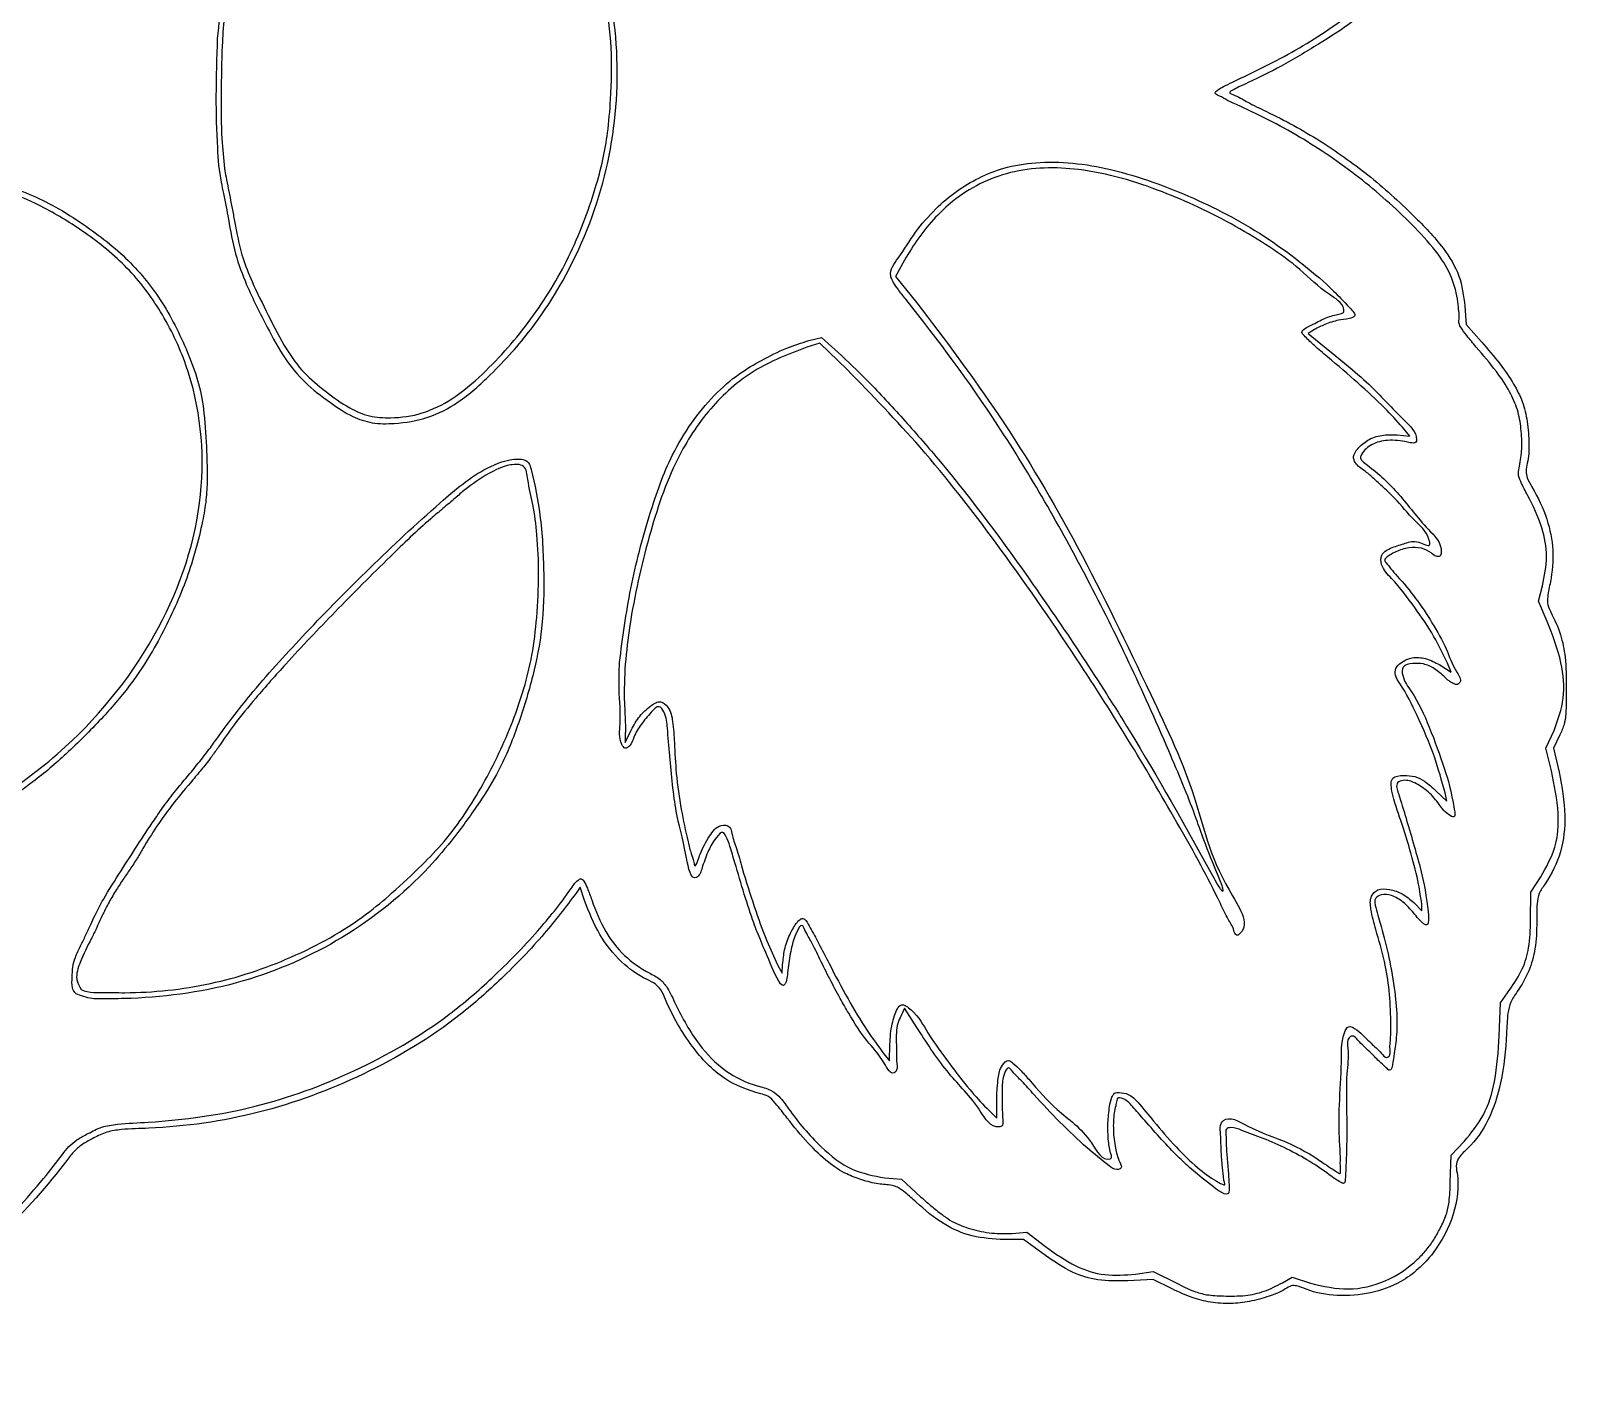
# Model space of a CAD drawing. Extents: x -215 to 205, y 28 to 519.
# Drawn here: x -173.9 to -159.83, y 239.33 to 251.74 of the extents above; entities that cross this region are included whole.
import ezdxf

# ---------------------------------------------------------------- set-up
doc = ezdxf.new("R2010")
doc.units = 0
doc.layers.add('Layer_1', color=7, linetype='CONTINUOUS')

msp = doc.modelspace()

# ---------------------------------------------------------------- linework, layer by layer
at = {"layer": 'Layer_1', "color": 7}
for points in [[(-172.186586, 251.673234), (-172.186586, 251.673234)], [(-172.120907, 250.480139), (-172.121012, 250.480139)], [(-165.891142, 249.642882), (-165.973692, 249.492201), (-165.77873, 249.251606)], [(-160.75796, 249.220686), (-160.745289, 249.051838), (-160.605196, 248.894259)], [(-162.136585, 249.006719), (-162.192231, 248.970265), (-161.994788, 248.809358)], [(-166.416843, 248.639037), (-166.667005, 248.880095), (-166.786083, 248.844825)], [(-166.768822, 248.905444), (-166.652713, 248.934264), (-166.46735, 248.76735)], [(-161.377345, 248.041813), (-161.263779, 248.028322), (-161.330095, 248.11208)], [(-160.003261, 246.331473), (-160.082334, 246.516046), (-160.046399, 246.659333)], [(-168.50211, 245.955716), (-168.503067, 245.955352)], [(-160.98875, 245.933424), (-160.882903, 245.866294), (-160.917952, 245.950244)], [(-168.449348, 245.313774), (-168.449348, 245.223725), (-168.396889, 245.33647)], [(-159.965672, 244.961535), (-160.015168, 245.171878), (-159.940947, 245.332931)], [(-168.447243, 245.313929), (-168.449348, 245.313774)], [(-159.887322, 245.291676), (-159.944968, 245.169832), (-159.895176, 244.949755)], [(-161.021474, 244.776592), (-160.923489, 244.683535), (-160.939209, 244.762334)], [(-160.156231, 243.591891), (-160.153268, 243.850765), (-160.062003, 243.990806)], [(-168.823569, 243.773585), (-168.863507, 243.896615), (-168.899515, 243.841931)], [(-161.227158, 243.75648), (-161.153726, 243.678589), (-161.153726, 243.742089)], [(-173.43943, 243.35851), (-173.43943, 243.35862)], [(-167.054299, 243.186459), (-167.010952, 243.107657), (-167.007989, 243.188028)], [(-173.434237, 242.95848), (-173.434237, 242.958497)], [(-160.443791, 242.533848), (-160.431429, 242.837745), (-160.345072, 242.9589)], [(-165.772143, 242.601525), (-165.891481, 242.789482), (-165.932677, 242.701138)], [(-166.079749, 242.369242), (-166.027806, 242.306112), (-166.024842, 242.459277)], [(-165.138458, 241.870646), (-165.046973, 241.781672), (-165.046973, 241.968549)], [(-160.892259, 241.189962), (-160.882324, 241.442049), (-160.764037, 241.566893)], [(-166.072961, 241.23334), (-165.918998, 241.221204), (-165.740907, 241.057453)], [(-164.905975, 240.723858), (-164.770901, 240.73653), (-164.598463, 240.603245)], [(-164.598604, 240.521719), (-164.802473, 240.668094), (-164.978018, 240.668094)], [(-163.440468, 240.216688), (-163.612243, 240.302986), (-163.845333, 240.291133)], [(-163.775661, 240.351319), (-163.613318, 240.375562), (-163.39704, 240.268196)], [(-162.429729, 240.272859), (-162.33968, 240.324429), (-162.170861, 240.267375)]]:
    msp.add_lwpolyline(points, dxfattribs=at)
for points, knots in [([(-160.046399, 246.659333), (-160.028672, 246.748742), (-159.993724, 246.925007), (-160.047296, 247.211486), (-160.153178, 247.433162), (-160.238821, 247.59117), (-160.27518, 247.684536), (-160.249848, 247.784984), (-160.231818, 247.920447), (-160.239993, 248.094607), (-160.270821, 248.273483), (-160.349836, 248.450131), (-160.479737, 248.642445), (-160.621031, 248.805992), (-160.734411, 248.940472), (-160.789408, 249.013402), (-160.817856, 249.069144), (-160.805887, 249.118909), (-160.814354, 249.18068), (-160.826243, 249.307013), (-160.871261, 249.491292), (-161.010981, 249.721345), (-161.285923, 250.020837), (-161.689177, 250.385365), (-162.234169, 250.76247), (-162.650492, 250.979992), (-162.927936, 251.100753), (-162.987612, 251.139286), (-163.057652, 251.169478), (-163.013733, 251.208851), (-162.964599, 251.235483), (-162.71496, 251.354908), (-162.307206, 251.550853), (-161.775104, 251.906971), (-161.35034, 252.274675), (-161.033717, 252.599227), (-160.84992, 252.896223), (-160.81407, 253.12968), (-160.814991, 253.295045), (-160.748421, 253.405702), (-160.621751, 253.542), (-160.476823, 253.71885), (-160.348912, 253.908292), (-160.270814, 254.083662), (-160.240042, 254.261765), (-160.23187, 254.435938), (-160.249936, 254.571402), (-160.275341, 254.671832), (-160.239029, 254.765234), (-160.153198, 254.923053), (-160.047639, 255.14469), (-159.993807, 255.430587), (-160.028535, 255.606488), (-160.046125, 255.695586)], [0, 0, 0, 0, 0.271223, 0.534704, 0.856714, 1.002097, 1.080385, 1.145856, 1.305195, 1.492305, 1.665651, 1.846792, 2.067737, 2.359624, 2.495837, 2.593099, 2.637578, 2.674533, 2.741145, 2.823486, 3.056012, 3.301878, 3.62195, 4.272907, 4.931687, 5.592341, 5.712084, 5.802404, 5.844465, 5.87363, 5.939916, 6.031054, 6.682365, 7.316567, 7.9373, 8.366408, 8.675598, 8.963929, 9.066018, 9.161873, 9.339905, 9.627169, 9.845602, 10.02451, 10.197867, 10.384974, 10.544313, 10.609796, 10.688071, 10.833483, 11.155218, 11.418484, 11.688715, 11.688715, 11.688715, 11.688715]), ([(-172.186586, 251.673234), (-172.159767, 251.931426), (-172.10625, 252.446642), (-171.859367, 253.175578), (-171.586095, 253.699104), (-171.337103, 254.023648), (-171.151615, 254.188506), (-170.963504, 254.301466), (-170.808725, 254.388865), (-170.679087, 254.431895), (-170.473613, 254.442966), (-170.177481, 254.434217), (-169.810949, 254.232615), (-169.461373, 253.875678), (-169.100447, 253.399421), (-168.80095, 252.818993), (-168.558414, 252.077247), (-168.481715, 251.170139), (-168.668139, 250.147587), (-169.008239, 249.437251), (-169.311466, 249.005536), (-169.488456, 248.792038), (-169.707509, 248.565879), (-169.951201, 248.345342), (-170.253434, 248.185083), (-170.52794, 248.143062), (-170.764264, 248.140652), (-170.966421, 248.209879), (-171.168899, 248.346524), (-171.38659, 248.512619), (-171.582403, 248.749095), (-171.745298, 249.057069), (-171.906198, 249.373334), (-172.031392, 249.704869), (-172.072664, 249.948892), (-172.106099, 250.13411), (-172.127729, 250.246794), (-172.169163, 250.423738), (-172.192839, 250.723065), (-172.203566, 251.162431), (-172.192439, 251.497165), (-172.186586, 251.673234)], [0, 0, 0, 0, 0.776585, 1.549651, 2.292939, 2.537375, 2.772835, 3.032146, 3.19436, 3.305352, 3.437846, 3.80978, 4.175499, 4.657554, 5.302524, 5.961653, 6.60718, 7.633807, 8.655441, 9.691949, 9.965044, 10.237461, 10.52274, 10.909611, 11.219464, 11.532259, 11.734064, 11.922289, 12.162053, 12.464541, 12.740896, 13.074731, 13.507175, 13.805982, 14.133058, 14.247186, 14.370835, 14.477239, 14.791981, 15.268055, 15.796345, 15.796345, 15.796345, 15.796345]), ([(-172.121012, 250.480139), (-172.116206, 250.454385), (-172.104856, 250.393556), (-172.086158, 250.29601), (-172.064688, 250.185941), (-172.04245, 250.071821), (-172.02128, 249.963044), (-171.996464, 249.826886), (-171.955825, 249.653741), (-171.856437, 249.412894), (-171.718723, 249.132319), (-171.573844, 248.845712), (-171.400552, 248.605173), (-171.195198, 248.437338), (-171.000022, 248.294288), (-170.795897, 248.204252), (-170.566296, 248.190954), (-170.303099, 248.226911), (-170.013882, 248.371024), (-169.675215, 248.662501), (-169.300277, 249.08959), (-168.948629, 249.665183), (-168.757804, 250.170298), (-168.651867, 250.554486), (-168.605941, 250.827128), (-168.577078, 251.169029), (-168.566153, 251.584746), (-168.631887, 252.060832), (-168.783807, 252.61519), (-169.058004, 253.229221), (-169.464891, 253.808071), (-169.853992, 254.219226), (-170.232342, 254.370553), (-170.506524, 254.409326), (-170.808909, 254.34927), (-171.060981, 254.182), (-171.313012, 253.979881), (-171.519126, 253.681976), (-171.732244, 253.295553), (-171.923358, 252.804539), (-172.0402, 252.38899), (-172.103471, 252.070094), (-172.128462, 251.848066), (-172.14658, 251.544684), (-172.153048, 251.174172), (-172.152233, 250.798156), (-172.129842, 250.570848), (-172.120907, 250.480139)], [0, 0, 0, 0, 0.078595, 0.185637, 0.297965, 0.415023, 0.534447, 0.630384, 0.830342, 1.066458, 1.409797, 1.768412, 2.029354, 2.29139, 2.559507, 2.755213, 2.949673, 3.241374, 3.542906, 3.903669, 4.576289, 5.240286, 5.91564, 6.188641, 6.43498, 6.743691, 7.217763, 7.679155, 8.179493, 8.939347, 9.678988, 10.307344, 10.590268, 10.886389, 11.126013, 11.497263, 11.779878, 12.091104, 12.573902, 13.103638, 13.667011, 13.866971, 14.078278, 14.336688, 14.778481, 15.190087, 15.463411, 15.463411, 15.463411, 15.463411]), ([(-160.75848, 253.130121), (-160.762183, 253.089268), (-160.769232, 253.011515), (-160.801992, 252.893956), (-160.854882, 252.774501), (-160.926135, 252.638537), (-161.063018, 252.482065), (-161.234168, 252.310667), (-161.430204, 252.124781), (-161.61158, 251.96578), (-161.82981, 251.790479), (-162.104407, 251.614934), (-162.423496, 251.425709), (-162.665862, 251.302126), (-162.823315, 251.232467), (-162.872955, 251.206449), (-162.9309, 251.175078), (-162.821494, 251.137569), (-162.743085, 251.081222), (-162.456029, 250.950466), (-162.091288, 250.748399), (-161.632417, 250.426105), (-161.262702, 250.088976), (-160.971237, 249.788544), (-160.795158, 249.506493), (-160.770189, 249.314642), (-160.75796, 249.220686)], [0, 0, 0, 0, 0.122852, 0.233817, 0.364082, 0.514586, 0.691995, 0.984223, 1.242194, 1.502, 1.707818, 2.081071, 2.479478, 2.815312, 2.909977, 2.978743, 3.007159, 3.061134, 3.196036, 3.382678, 3.947269, 4.484753, 5.047762, 5.448168, 5.741216, 6.022476, 6.022476, 6.022476, 6.022476]), ([(-168.899515, 243.841931), (-168.994674, 243.716723), (-169.204642, 243.440447), (-169.564302, 243.071599), (-170.089449, 242.600818), (-170.831273, 242.158888), (-171.798236, 241.799696), (-172.560596, 241.691087), (-173.026661, 241.682495), (-173.199558, 241.659308), (-173.314395, 241.601575), (-173.41607, 241.548486), (-173.500192, 241.479003), (-173.896954, 240.952703), (-174.75955, 240.089431), (-176.396655, 239.383639), (-177.749259, 239.325521), (-178.654481, 239.485357), (-179.148458, 239.632125), (-179.572136, 239.805435), (-179.93842, 239.996303), (-180.233041, 240.177266), (-180.451174, 240.331707), (-180.585918, 240.440245), (-180.647425, 240.48536), (-180.699608, 240.527982), (-180.791945, 240.546896), (-180.932137, 240.58924), (-181.135173, 240.637273), (-181.372609, 240.698753), (-181.615564, 240.765497), (-181.853716, 240.835215), (-182.054102, 240.900388), (-182.24309, 240.938542), (-182.706106, 240.934628), (-183.489988, 241.04702), (-184.528026, 241.424389), (-185.476542, 241.988581), (-186.247296, 242.737657), (-186.86221, 243.577879), (-187.145074, 244.253092), (-187.297633, 244.655515), (-187.380037, 244.793677), (-187.611511, 245.123192), (-187.965642, 245.658657), (-188.379541, 246.397456), (-188.615537, 246.942093), (-188.754341, 247.256694), (-188.835804, 247.353904), (-189.163133, 247.649015), (-189.67302, 248.230476), (-190.200766, 249.172261), (-190.448314, 249.938366), (-190.548082, 250.460877), (-190.55798, 250.815609), (-190.55685, 251.091551), (-190.556106, 251.273252)], [0, 0, 0, 0, 0.471432, 1.040224, 1.542288, 2.584432, 3.606311, 4.621386, 4.8719, 5.008047, 5.1389, 5.254075, 5.352114, 5.462821, 7.226833, 8.941346, 10.687301, 11.197821, 11.69591, 12.230136, 12.568424, 12.934037, 13.266501, 13.369808, 13.452372, 13.496363, 13.569276, 13.728371, 13.939405, 14.193313, 14.464768, 14.695082, 14.937679, 15.096991, 15.270434, 16.323198, 17.45136, 18.56568, 19.605931, 20.656345, 21.665111, 21.79157, 21.945632, 22.145711, 23.000281, 23.870591, 24.680038, 24.784701, 24.897263, 25.056665, 26.108069, 27.197388, 28.273828, 28.507357, 28.790255, 29.335697, 29.335697, 29.335697, 29.335697]), ([(-190.502467, 250.614325), (-190.428214, 250.230293), (-190.279479, 249.461045), (-189.712195, 248.398617), (-189.152707, 247.727176), (-188.765695, 247.368627), (-188.660813, 247.220033), (-188.527135, 246.869284), (-188.258221, 246.318758), (-187.858436, 245.602489), (-187.516152, 245.101311), (-187.300888, 244.798556), (-187.226917, 244.649797), (-187.116775, 244.344922), (-186.921827, 243.892321), (-186.603761, 243.342798), (-186.204495, 242.799106), (-185.707101, 242.302309), (-185.127558, 241.850668), (-184.491877, 241.491794), (-183.824129, 241.227525), (-183.121098, 241.051582), (-182.57409, 240.998736), (-182.202127, 240.984041), (-181.997295, 240.944861), (-181.752391, 240.866706), (-181.446796, 240.77821), (-181.119101, 240.689181), (-180.871554, 240.63763), (-180.703739, 240.59548), (-180.591407, 240.526454), (-180.305938, 240.301748), (-179.806589, 239.973449), (-179.071387, 239.653139), (-178.237199, 239.444974), (-177.326835, 239.39519), (-176.368573, 239.529519), (-175.602023, 239.801845), (-175.020138, 240.119878), (-174.603109, 240.404022), (-174.265138, 240.681748), (-174.003692, 240.965679), (-173.794292, 241.204211), (-173.642121, 241.398252), (-173.549228, 241.523957), (-173.468133, 241.587681), (-173.365246, 241.642841), (-173.244711, 241.705912), (-173.054972, 241.732881), (-172.583918, 241.751583), (-171.840476, 241.852943), (-170.907624, 242.195463), (-170.182212, 242.614225), (-169.644421, 243.07892), (-169.272602, 243.460907), (-169.034226, 243.754306), (-168.921273, 243.921695), (-168.890319, 243.954632), (-168.854347, 243.983219), (-168.818346, 243.939979), (-168.791404, 243.876606), (-168.733177, 243.714349), (-168.646289, 243.495351), (-168.465183, 243.261601), (-168.280454, 243.133196), (-168.129559, 243.061662), (-168.048414, 242.957793), (-167.954809, 242.745491), (-167.800828, 242.471126), (-167.546901, 242.202419), (-167.30389, 242.088701), (-167.125702, 242.048349), (-167.025904, 241.972935), (-166.895552, 241.778509), (-166.691211, 241.536456), (-166.393437, 241.294318), (-166.175076, 241.25277), (-166.072961, 241.23334)], [0, 0, 0, 0, 1.167785, 2.339178, 3.565271, 3.774976, 3.918712, 4.105964, 4.896425, 5.757209, 6.563211, 6.716955, 6.870202, 7.05963, 7.68927, 8.345558, 8.960375, 9.707667, 10.446723, 11.158399, 11.889781, 12.595126, 13.324841, 13.534576, 13.710597, 13.948334, 14.305255, 14.665443, 14.965744, 15.065723, 15.181243, 15.357, 16.157633, 16.964069, 17.751768, 18.725133, 19.67982, 20.637168, 21.14677, 21.665881, 22.149616, 22.454599, 22.822758, 23.101183, 23.19541, 23.289661, 23.407195, 23.546273, 23.693775, 23.975667, 24.964741, 25.925232, 26.941946, 27.456021, 28.05465, 28.534787, 28.598605, 28.649855, 28.679487, 28.713513, 28.786597, 28.902242, 29.2196, 29.49642, 29.772272, 29.889956, 29.989831, 30.158485, 30.586471, 30.928268, 31.248005, 31.376484, 31.470165, 31.614549, 32.074381, 32.424553, 32.732155, 32.732155, 32.732155, 32.732155]), ([(-166.46735, 248.76735), (-166.379107, 248.68262), (-166.178693, 248.490185), (-165.880171, 248.163547), (-165.360424, 247.566723), (-164.666416, 246.62349), (-163.830054, 245.365372), (-163.310699, 244.440717), (-163.040305, 243.950581), (-163.013744, 243.898654), (-162.936566, 243.811801), (-163.14668, 244.303044), (-163.218647, 244.546888), (-163.631486, 245.538148), (-164.170966, 246.67866), (-164.976167, 248.091983), (-165.604039, 248.941116), (-165.947177, 249.36781), (-165.99528, 249.438252), (-166.040052, 249.538675), (-165.917844, 249.696976), (-165.799224, 249.897732), (-165.617129, 250.108922), (-165.421532, 250.275244), (-165.211015, 250.400989), (-164.96853, 250.497947), (-164.676173, 250.545195), (-164.34506, 250.539224), (-163.853896, 250.450767), (-163.239351, 250.225942), (-162.560491, 249.865749), (-162.061581, 249.467536), (-161.857849, 249.253211), (-161.738646, 249.128169), (-161.838373, 249.099372), (-161.923839, 249.094436), (-162.03503, 249.057319), (-162.104938, 249.022487), (-162.136585, 249.006719)], [0, 0, 0, 0, 0.366923, 0.833341, 1.326836, 2.740599, 4.343513, 5.848416, 5.941041, 6.006273, 6.030497, 6.252554, 6.770556, 7.397713, 9.133784, 10.767538, 12.198118, 12.314656, 12.405303, 12.45647, 12.630737, 12.916938, 13.199602, 13.449514, 13.687185, 13.931549, 14.228674, 14.568879, 14.920223, 15.722666, 16.507806, 17.269417, 17.48173, 17.570828, 17.623543, 17.725528, 17.854526, 17.96122, 17.96122, 17.96122, 17.96122]), ([(-179.290593, 246.957125), (-179.285151, 246.987147), (-179.274612, 247.045275), (-179.262878, 247.124074), (-179.258468, 247.198244), (-179.248969, 247.28456), (-179.227161, 247.396944), (-179.195755, 247.54748), (-179.152934, 247.718964), (-179.074468, 247.918111), (-178.938497, 248.190772), (-178.772585, 248.514413), (-178.539633, 248.856195), (-178.231984, 249.177858), (-177.904723, 249.510937), (-177.493866, 249.817172), (-177.084238, 250.019829), (-176.733642, 250.198994), (-176.452316, 250.315916), (-176.208775, 250.374079), (-175.973129, 250.427726), (-175.732207, 250.461741), (-175.409995, 250.486349), (-175.020353, 250.498957), (-174.580095, 250.455646), (-174.21552, 250.359369), (-173.911178, 250.253833), (-173.655251, 250.127325), (-173.34879, 249.931195), (-172.995169, 249.660144), (-172.667151, 249.247305), (-172.475108, 248.851468), (-172.350025, 248.509816), (-172.299055, 248.213923), (-172.286292, 247.919496), (-172.276554, 247.654521), (-172.287063, 247.440369), (-172.340239, 247.137261), (-172.456491, 246.716701), (-172.684816, 246.210182), (-172.949916, 245.776497), (-173.259106, 245.422633), (-173.554207, 245.128219), (-173.934513, 244.799852), (-174.424182, 244.499418), (-175.030545, 244.237343), (-175.581413, 244.076848), (-176.077936, 244.026154), (-176.480771, 244.018399), (-176.998791, 244.051105), (-177.578682, 244.205439), (-178.196492, 244.519464), (-178.566966, 244.850974), (-178.764653, 245.093575), (-178.843843, 245.198858), (-179.004593, 245.43647), (-179.173983, 245.848498), (-179.322891, 246.409897), (-179.300712, 246.785259), (-179.290557, 246.957142)], [0, 0, 0, 0, 0.091545, 0.177254, 0.238738, 0.314362, 0.437582, 0.581901, 0.775888, 0.966865, 1.222571, 1.689818, 2.057129, 2.458283, 3.022867, 3.456607, 3.987697, 4.390445, 4.638662, 4.898979, 5.14006, 5.363707, 5.628005, 6.109417, 6.531556, 6.949731, 7.237617, 7.496729, 7.80382, 8.328793, 8.825172, 9.369668, 9.642351, 9.913993, 10.266088, 10.525987, 10.709324, 10.90796, 11.447989, 12.013321, 12.570111, 12.96544, 13.41997, 13.820312, 14.470204, 15.133256, 15.799211, 16.1807, 16.627255, 17.007036, 17.734867, 18.409064, 19.069986, 19.20605, 19.347893, 19.465113, 20.065759, 20.673812, 21.187447, 21.187447, 21.187447, 21.187447]), ([(-179.255767, 246.507974), (-179.230758, 246.358708), (-179.180237, 246.05717), (-179.027799, 245.635361), (-178.824843, 245.236144), (-178.525407, 244.890082), (-178.160432, 244.588684), (-177.805716, 244.375877), (-177.477671, 244.250933), (-177.203154, 244.169239), (-176.893135, 244.09177), (-176.522902, 244.074449), (-176.128336, 244.076609), (-175.578345, 244.123758), (-174.937246, 244.322287), (-174.204943, 244.67622), (-173.406471, 245.282059), (-172.674569, 246.205282), (-172.253223, 247.453094), (-172.361679, 248.489906), (-172.685889, 249.166639), (-172.999386, 249.585684), (-173.377859, 249.888004), (-173.746094, 250.116066), (-174.104652, 250.277976), (-174.455413, 250.366413), (-174.797832, 250.430148), (-175.147607, 250.44788), (-175.559952, 250.423202), (-176.019448, 250.380975), (-176.525118, 250.233977), (-176.989209, 250.006679), (-177.436239, 249.786115), (-177.82881, 249.5004), (-178.151443, 249.178875), (-178.464744, 248.863088), (-178.710256, 248.512739), (-178.881755, 248.177448), (-179.025861, 247.897507), (-179.107539, 247.686677), (-179.148179, 247.497267), (-179.185265, 247.308309), (-179.215956, 247.135681), (-179.239503, 246.980793), (-179.257245, 246.858257), (-179.266127, 246.775574), (-179.278345, 246.722486), (-179.271543, 246.672958), (-179.266651, 246.602088), (-179.259795, 246.542258), (-179.255857, 246.50789)], [0, 0, 0, 0, 0.453194, 0.915511, 1.339886, 1.789366, 2.276492, 2.756324, 3.02187, 3.327432, 3.615929, 3.977421, 4.434495, 4.800502, 5.6292, 6.428905, 7.231258, 8.618161, 9.897712, 11.089206, 11.631163, 12.136413, 12.64463, 13.073833, 13.434507, 13.819471, 14.155918, 14.478234, 14.86685, 15.395017, 15.858546, 16.436713, 16.943364, 17.351482, 17.88616, 18.308493, 18.683682, 19.163635, 19.437301, 19.628068, 19.839716, 20.017164, 20.206049, 20.365544, 20.487296, 20.577138, 20.615642, 20.6489, 20.725717, 20.829401, 20.829401, 20.829401, 20.829401]), ([(-161.330095, 248.11208), (-161.383044, 248.170292), (-161.512003, 248.312067), (-161.744489, 248.524517), (-161.960618, 248.710035), (-162.129891, 248.850447), (-162.200526, 248.919632), (-162.274208, 248.992154), (-162.153656, 249.049301), (-162.068762, 249.100688), (-161.961145, 249.138772), (-161.89787, 249.148268), (-161.863429, 249.163943), (-161.873896, 249.253338), (-162.059645, 249.352952), (-162.259002, 249.560125), (-162.549682, 249.768862), (-162.861618, 249.956661), (-163.190114, 250.126521), (-163.661518, 250.32778), (-164.233755, 250.499942), (-164.920144, 250.491885), (-165.362352, 250.27086), (-165.616715, 250.031056), (-165.765084, 249.850602), (-165.849194, 249.712004), (-165.891142, 249.642882)], [0, 0, 0, 0, 0.23609, 0.575, 0.940865, 1.100589, 1.217408, 1.267054, 1.353187, 1.496247, 1.62299, 1.671894, 1.698815, 1.719853, 1.91345, 2.264938, 2.608728, 2.973985, 3.359757, 3.716043, 4.512053, 5.13621, 5.727916, 5.9399, 6.183494, 6.42585, 6.42585, 6.42585, 6.42585]), ([(-165.77873, 249.251606), (-165.520867, 248.911084), (-164.982463, 248.200096), (-164.27102, 246.988381), (-163.711893, 245.826597), (-163.200089, 244.740089), (-163.086506, 244.080377), (-162.713926, 243.55732), (-162.828047, 243.463171), (-162.840078, 243.455505), (-162.864706, 243.461096), (-162.877001, 243.529917), (-162.937114, 243.612874), (-163.085937, 243.941731), (-163.38121, 244.468731), (-163.81861, 245.220212), (-164.374988, 246.092521), (-165.010115, 247.00972), (-165.702676, 247.904171), (-166.189956, 248.405575), (-166.416843, 248.639037)], [0, 0, 0, 0, 1.281547, 2.675789, 4.188952, 5.210815, 6.119406, 6.530364, 6.548614, 6.562286, 6.570522, 6.619583, 6.735909, 6.894319, 7.683705, 8.562542, 9.496635, 10.788532, 11.908662, 12.884656, 12.884656, 12.884656, 12.884656]), ([(-168.503067, 245.955352), (-168.472727, 246.181906), (-168.411164, 246.641613), (-168.243594, 247.277566), (-168.064998, 247.791461), (-167.851544, 248.150056), (-167.644724, 248.401773), (-167.426284, 248.595401), (-167.195766, 248.729814), (-166.985413, 248.834441), (-166.836497, 248.883259), (-166.768822, 248.905444)], [0, 0, 0, 0, 0.685014, 1.389984, 1.970661, 2.309236, 2.636039, 2.945111, 3.178595, 3.434785, 3.648194, 3.648194, 3.648194, 3.648194]), ([(-160.605196, 248.894259), (-160.547457, 248.827112), (-160.441611, 248.704019), (-160.315701, 248.520747), (-160.224141, 248.345748), (-160.182776, 248.15696), (-160.166668, 247.966784), (-160.175098, 247.813572), (-160.203632, 247.711628), (-160.186049, 247.635028), (-160.101752, 247.498355), (-160.00003, 247.2837), (-159.938272, 246.984465), (-159.961218, 246.742816), (-159.999921, 246.580658), (-160.004328, 246.48231), (-159.94605, 246.370453), (-159.87593, 246.217209), (-159.830959, 245.983268), (-159.829675, 245.748247), (-159.828961, 245.544004), (-159.841012, 245.393708), (-159.872626, 245.324054), (-159.887322, 245.291676)], [0, 0, 0, 0, 0.265457, 0.486629, 0.666334, 0.853661, 1.061666, 1.23784, 1.312409, 1.373565, 1.466578, 1.792839, 2.081567, 2.371973, 2.510576, 2.584948, 2.659111, 2.881734, 3.092067, 3.366484, 3.585226, 3.70718, 3.813111, 3.813111, 3.813111, 3.813111]), ([(-166.786083, 248.844825), (-166.952125, 248.780864), (-167.283214, 248.653327), (-167.691314, 248.289179), (-168.024548, 247.770244), (-168.249354, 247.086985), (-168.41737, 246.338189), (-168.468853, 245.786438), (-168.451862, 245.48305), (-168.448681, 245.392991), (-168.447668, 245.337278), (-168.447243, 245.313929)], [0, 0, 0, 0, 0.530202, 1.057221, 1.607069, 2.363878, 3.199431, 3.910598, 4.013764, 4.11087, 4.180929, 4.180929, 4.180929, 4.180929]), ([(-161.994788, 248.809358), (-161.855694, 248.695595), (-161.611267, 248.49568), (-161.365665, 248.216471), (-161.19667, 248.067079), (-161.20134, 247.968582), (-161.243039, 247.963383), (-161.323466, 247.986691), (-161.455375, 247.999768), (-161.609054, 247.964132), (-161.69047, 247.895846), (-161.720577, 247.831279), (-161.692576, 247.793657), (-161.563333, 247.701207), (-161.344879, 247.49451), (-161.149433, 247.218175), (-160.959055, 247.045304), (-160.981643, 246.922946), (-161.032603, 246.926368), (-161.075767, 246.971086), (-161.160139, 247.010894), (-161.27538, 247.010534), (-161.371466, 246.981705), (-161.439491, 246.943756), (-161.472959, 246.921885), (-161.50163, 246.894364), (-161.46652, 246.856595), (-161.434493, 246.808845), (-161.336412, 246.7032), (-161.204747, 246.54483), (-161.057055, 246.321633), (-160.924279, 246.08872), (-160.869617, 245.91702), (-160.778148, 245.787462), (-160.833189, 245.746372), (-160.869902, 245.764195), (-160.905376, 245.785727), (-160.958783, 245.837016), (-161.029212, 245.900087), (-161.134062, 245.947966), (-161.229775, 245.949273), (-161.339182, 245.932201), (-161.328337, 245.797206), (-161.204321, 245.640819), (-161.076191, 245.35709), (-160.939828, 244.973342), (-160.87799, 244.764855), (-160.841269, 244.522967), (-160.947903, 244.580858), (-160.998175, 244.672066), (-161.098979, 244.781228), (-161.208291, 244.852189), (-161.302146, 244.886742), (-161.400035, 244.852376), (-161.348934, 244.698832), (-161.280259, 244.473493), (-161.162976, 244.070856), (-161.112774, 243.853869), (-161.078707, 243.518635), (-161.152849, 243.573831), (-161.186682, 243.609368), (-161.241835, 243.679442), (-161.315238, 243.761264), (-161.419592, 243.822543), (-161.513003, 243.839237), (-161.593206, 243.794797), (-161.567252, 243.671347), (-161.51367, 243.504699), (-161.447485, 243.242704), (-161.4002, 242.954678), (-161.373581, 242.698627), (-161.388161, 242.469375), (-161.409727, 242.353209), (-161.431706, 242.195768), (-161.494881, 242.258229), (-161.550657, 242.30655), (-161.638468, 242.400228), (-161.713952, 242.464932), (-161.78001, 242.545834), (-161.842427, 242.504127), (-161.818249, 242.367277), (-161.849215, 242.149332), (-161.839041, 241.823772), (-161.840058, 241.484055), (-161.84982, 241.31226), (-161.855358, 241.170379), (-161.907541, 241.199694), (-161.94795, 241.223314), (-162.040973, 241.292526), (-162.182565, 241.389977), (-162.386986, 241.50035), (-162.594508, 241.595104), (-162.771516, 241.653273), (-162.877297, 241.702112), (-162.954935, 241.686164), (-162.942501, 241.606896), (-162.946261, 241.515255), (-162.932284, 241.384168), (-162.922123, 241.254862), (-162.918014, 241.165507), (-162.91687, 241.037296), (-163.201848, 241.259949), (-163.38651, 241.415928), (-163.629842, 241.689473), (-163.79256, 241.875541), (-163.858093, 241.950601), (-163.940393, 241.977073), (-163.947703, 241.931089), (-163.958661, 241.889362), (-163.976689, 241.799394), (-163.982188, 241.670998), (-163.963311, 241.512961), (-163.936993, 241.410728), (-163.891295, 241.319967), (-163.964071, 241.300585), (-164.066724, 241.382767), (-164.241244, 241.522381), (-164.470027, 241.745212), (-164.664749, 241.946735), (-164.806972, 242.113849), (-164.881451, 242.179933), (-164.943898, 242.263661), (-164.993039, 242.156506), (-164.998249, 242.05245), (-164.998223, 241.899047), (-164.993798, 241.794515), (-164.985531, 241.710918), (-165.096941, 241.679254), (-165.242077, 241.941725), (-165.502803, 242.184695), (-165.678957, 242.45731), (-165.772143, 242.601525)], [0, 0, 0, 0, 0.534925, 0.940014, 1.141231, 1.167537, 1.192816, 1.248032, 1.429333, 1.577069, 1.709495, 1.739687, 1.773178, 1.835263, 2.228659, 2.64549, 2.889981, 2.925513, 2.958371, 3.014617, 3.112594, 3.227235, 3.352355, 3.411344, 3.456616, 3.479791, 3.512751, 3.580587, 3.669198, 3.93407, 4.203167, 4.476116, 4.710555, 4.807481, 4.844593, 4.875957, 4.920939, 4.971536, 5.09589, 5.206069, 5.30211, 5.397684, 5.471571, 5.644086, 6.005844, 6.405445, 6.793988, 6.862284, 6.915704, 7.05813, 7.213428, 7.341772, 7.45012, 7.506616, 7.604784, 7.831709, 8.310381, 8.695529, 8.844899, 8.877392, 8.932841, 9.000288, 9.141193, 9.261552, 9.357002, 9.4158, 9.500186, 9.681782, 9.974991, 10.294006, 10.557319, 10.759418, 10.938806, 11.020688, 11.059761, 11.149171, 11.269799, 11.422955, 11.488044, 11.518103, 11.61659, 11.849995, 12.2063, 12.596461, 12.797077, 12.856108, 12.88635, 12.941346, 13.009882, 13.226002, 13.462161, 13.703377, 13.911343, 14.016443, 14.058616, 14.108304, 14.215005, 14.356097, 14.495737, 14.598668, 14.643006, 14.825586, 15.221997, 15.668435, 15.839541, 15.950307, 16.001058, 16.022874, 16.072132, 16.138279, 16.293044, 16.461743, 16.595951, 16.65284, 16.692566, 16.771983, 17.032333, 17.375661, 17.719614, 17.887088, 18.009457, 18.060478, 18.12383, 18.255874, 18.426609, 18.551634, 18.60429, 18.633049, 18.857559, 19.305305, 19.8082, 19.8082, 19.8082, 19.8082]), ([(-160.917952, 245.950244), (-160.957282, 246.031793), (-161.042899, 246.209315), (-161.220864, 246.465375), (-161.38074, 246.682844), (-161.526314, 246.821288), (-161.532862, 246.957975), (-161.419805, 247.013965), (-161.303749, 247.047216), (-161.199484, 247.082286), (-161.06671, 246.999599), (-161.102089, 247.156908), (-161.235759, 247.260903), (-161.367928, 247.433215), (-161.501073, 247.557563), (-161.592909, 247.640995), (-161.678185, 247.715807), (-161.757872, 247.762657), (-161.789054, 247.850413), (-161.731712, 247.927548), (-161.64836, 248.000591), (-161.518256, 248.044862), (-161.425108, 248.042846), (-161.377345, 248.041813)], [0, 0, 0, 0, 0.27134, 0.590674, 0.930801, 1.088611, 1.173617, 1.29142, 1.418245, 1.542639, 1.644311, 1.694989, 1.911995, 2.187736, 2.326958, 2.460343, 2.559189, 2.668643, 2.729136, 2.81194, 2.930442, 3.066236, 3.209146, 3.209146, 3.209146, 3.209146]), ([(-173.43943, 243.35862), (-173.423905, 243.390315), (-173.391973, 243.455506), (-173.347269, 243.549224), (-173.297993, 243.662062), (-173.209054, 243.828919), (-173.021876, 244.116829), (-172.841326, 244.404088), (-172.67219, 244.646549), (-172.571889, 244.777906), (-172.464469, 244.907338), (-172.359259, 245.032528), (-172.265166, 245.152309), (-172.10628, 245.377843), (-171.823063, 245.743083), (-171.352853, 246.256222), (-170.783285, 246.835942), (-170.235769, 247.345906), (-169.798726, 247.716505), (-169.512592, 247.824873), (-169.375038, 247.818055), (-169.326842, 247.781545), (-169.279713, 247.605294), (-169.217114, 247.27413), (-169.190559, 246.782776), (-169.19947, 246.287034), (-169.292855, 245.820292), (-169.426086, 245.384478), (-169.583084, 244.993245), (-169.792057, 244.658009), (-170.005311, 244.36278), (-170.386353, 243.908401), (-171.011015, 243.405417), (-171.950667, 242.987902), (-172.711724, 242.8807), (-173.180167, 242.873007), (-173.335565, 242.871632), (-173.425424, 242.898392), (-173.492946, 242.920728), (-173.522488, 242.990042), (-173.514909, 243.070264), (-173.514583, 243.164241), (-173.486423, 243.261878), (-173.456328, 243.323762), (-173.43943, 243.35851)], [0, 0, 0, 0, 0.10588, 0.217776, 0.311471, 0.475183, 0.784209, 1.34123, 1.49294, 1.670913, 1.836851, 1.997498, 2.161518, 2.293575, 2.825074, 3.546526, 4.380386, 5.261481, 5.795252, 6.087972, 6.152957, 6.19542, 6.259136, 6.682492, 7.222269, 7.72491, 8.167349, 8.644083, 9.092163, 9.426443, 9.826244, 10.184319, 11.203655, 12.198419, 13.236207, 13.476078, 13.611519, 13.695012, 13.761484, 13.810735, 13.906149, 14.001276, 14.091779, 14.207668, 14.207668, 14.207668, 14.207668]), ([(-173.434237, 242.958497), (-173.416168, 242.951624), (-173.359007, 242.929882), (-173.222253, 242.932793), (-172.846627, 242.923697), (-172.247799, 242.986303), (-171.496703, 243.235447), (-170.943984, 243.541574), (-170.566624, 243.857656), (-170.329731, 244.079299), (-170.027307, 244.392633), (-169.73984, 244.834788), (-169.468053, 245.408528), (-169.309123, 245.927924), (-169.254387, 246.385), (-169.238895, 246.754545), (-169.251654, 247.098397), (-169.289549, 247.392966), (-169.339771, 247.584723), (-169.358084, 247.776742), (-169.54661, 247.768711), (-169.716105, 247.6818), (-169.884971, 247.56989), (-170.015413, 247.454284), (-170.119609, 247.366459), (-170.323991, 247.195606), (-170.652705, 246.879038), (-171.095396, 246.435481), (-171.507441, 246.003378), (-171.813745, 245.655411), (-172.023393, 245.405164), (-172.149246, 245.220582), (-172.242528, 245.08584), (-172.321533, 244.985216), (-172.440351, 244.845853), (-172.586112, 244.672345), (-172.739613, 244.462537), (-172.845118, 244.290029), (-172.922797, 244.157472), (-172.984367, 244.061757), (-173.05334, 243.962812), (-173.122061, 243.858482), (-173.184885, 243.749438), (-173.23849, 243.643469), (-173.280392, 243.550399), (-173.314151, 243.478786), (-173.370744, 243.367531), (-173.43483, 243.238195), (-173.494071, 243.068028), (-173.451021, 242.98921), (-173.434237, 242.95848)], [0, 0, 0, 0, 0.057667, 0.182435, 0.402872, 1.191504, 1.967417, 2.766211, 3.067312, 3.442403, 3.739455, 4.371614, 5.012022, 5.641951, 5.989213, 6.391142, 6.748524, 7.026978, 7.262083, 7.388456, 7.508329, 7.72688, 7.987671, 8.103881, 8.250671, 8.396254, 8.903045, 9.618433, 10.276809, 10.693494, 11.009384, 11.255093, 11.36327, 11.500985, 11.638622, 11.91271, 12.180661, 12.417531, 12.519007, 12.641586, 12.75881, 12.880847, 13.016253, 13.136088, 13.23698, 13.322362, 13.373767, 13.610522, 13.769487, 13.871071, 13.871071, 13.871071, 13.871071]), ([(-159.940947, 245.332931), (-159.905806, 245.430331), (-159.833654, 245.630314), (-159.867413, 245.982348), (-159.954917, 246.207228), (-160.003261, 246.331473)], [0, 0, 0, 0, 0.30742, 0.631198, 1.030931, 1.030931, 1.030931, 1.030931]), ([(-165.932677, 242.701138), (-165.94209, 242.677684), (-165.962755, 242.626191), (-165.969654, 242.524906), (-165.963131, 242.407189), (-165.965828, 242.301085), (-165.955452, 242.224545), (-166.01207, 242.165771), (-166.111527, 242.358007), (-166.24352, 242.483655), (-166.380511, 242.701455), (-166.48846, 242.889886), (-166.576559, 243.056717), (-166.662319, 243.226487), (-166.736736, 243.385176), (-166.789279, 243.471257), (-166.834603, 243.574988), (-166.899086, 243.44783), (-166.927489, 243.346882), (-166.952799, 243.205856), (-166.963451, 243.100316), (-166.969712, 243.043244), (-167.011727, 242.945522), (-167.174427, 243.326978), (-167.281257, 243.568613), (-167.40657, 243.987419), (-167.485356, 244.256828), (-167.51362, 244.345133), (-167.560075, 244.420365), (-167.638413, 244.326499), (-167.689638, 244.23544), (-167.7312, 244.120239), (-167.755614, 244.040958), (-167.770854, 244.003425), (-167.848465, 243.944785), (-167.913381, 244.32158), (-167.996606, 244.582928), (-168.032564, 245.01834), (-168.062301, 245.322416), (-168.070959, 245.471956), (-168.143863, 245.57711), (-168.231732, 245.476722), (-168.301919, 245.396829), (-168.369532, 245.28487), (-168.392696, 245.203528), (-168.452747, 245.154722), (-168.512881, 245.255696), (-168.483101, 245.431181), (-168.512379, 245.686168), (-168.505213, 245.874266), (-168.50211, 245.955716)], [0, 0, 0, 0, 0.075397, 0.165533, 0.301307, 0.427201, 0.491835, 0.516992, 0.642976, 0.90487, 1.205708, 1.362748, 1.564536, 1.767512, 1.941579, 2.067523, 2.118371, 2.19445, 2.343911, 2.511737, 2.599489, 2.66276, 2.688872, 2.886783, 3.325831, 3.902277, 4.061517, 4.159807, 4.202831, 4.27755, 4.416987, 4.57169, 4.626292, 4.668264, 4.691368, 4.894025, 5.332054, 5.841728, 6.096705, 6.2484, 6.313757, 6.400435, 6.545751, 6.680795, 6.769351, 6.814167, 6.861404, 7.047017, 7.367962, 7.61308, 7.61308, 7.61308, 7.61308]), ([(-160.939209, 244.762334), (-160.96981, 244.872554), (-161.03691, 245.114235), (-161.181737, 245.4487), (-161.303861, 245.695043), (-161.399871, 245.828802), (-161.396614, 245.907937), (-161.332922, 245.965779), (-161.238376, 246.008156), (-161.108364, 245.997562), (-161.030612, 245.95587), (-160.98875, 245.933424)], [0, 0, 0, 0, 0.342976, 0.752054, 1.087995, 1.174331, 1.233404, 1.306217, 1.417332, 1.538822, 1.680519, 1.680519, 1.680519, 1.680519]), ([(-168.396889, 245.33647), (-168.371678, 245.380172), (-168.32302, 245.464518), (-168.232825, 245.548729), (-168.128357, 245.617362), (-168.036526, 245.533255), (-168.009574, 245.39667), (-167.997459, 245.191607), (-167.985477, 244.922321), (-167.941006, 244.616068), (-167.891332, 244.380577), (-167.848687, 244.207154), (-167.824705, 244.155958), (-167.815489, 244.080883), (-167.793506, 244.114161), (-167.782105, 244.147193), (-167.749551, 244.24171), (-167.689203, 244.350868), (-167.605067, 244.473178), (-167.483736, 244.463445), (-167.470445, 244.357466), (-167.42349, 244.240225), (-167.363866, 244.011369), (-167.272756, 243.729687), (-167.169443, 243.432068), (-167.088223, 243.258821), (-167.054299, 243.186459)], [0, 0, 0, 0, 0.148974, 0.287523, 0.386264, 0.467302, 0.606242, 0.800839, 1.083257, 1.416467, 1.718541, 1.830719, 1.913406, 1.948793, 1.963864, 2.00605, 2.066962, 2.253125, 2.395378, 2.475338, 2.538463, 2.68016, 2.869749, 3.238613, 3.572759, 3.812438, 3.812438, 3.812438, 3.812438]), ([(-159.895176, 244.949755), (-159.870193, 244.817948), (-159.824367, 244.57617), (-159.864373, 244.217907), (-159.977332, 243.986958), (-160.082149, 243.844805), (-160.103208, 243.721668), (-160.096927, 243.552758), (-160.106811, 243.343482), (-160.165853, 243.124106), (-160.256321, 242.967431), (-160.343237, 242.849054), (-160.371099, 242.714484), (-160.377218, 242.466608), (-160.412083, 242.132272), (-160.524355, 241.768587), (-160.677708, 241.546131), (-160.804535, 241.439355), (-160.845542, 241.356387), (-160.805517, 241.178607), (-160.847147, 240.886821), (-161.029602, 240.533449), (-161.304581, 240.279981), (-161.622932, 240.167121), (-161.921628, 240.143511), (-162.15317, 240.182748), (-162.28387, 240.244125), (-162.354403, 240.249196), (-162.431362, 240.194595), (-162.557588, 240.143685), (-162.726304, 240.097705), (-162.90756, 240.077199), (-163.08561, 240.089776), (-163.267648, 240.134394), (-163.380443, 240.188105), (-163.440468, 240.216688)], [0, 0, 0, 0, 0.401027, 0.735619, 1.059374, 1.163466, 1.257817, 1.425719, 1.672167, 1.88307, 2.099624, 2.213022, 2.317996, 2.504121, 2.958935, 3.321031, 3.635701, 3.751976, 3.816366, 3.900163, 4.280108, 4.678666, 5.074342, 5.368573, 5.675075, 5.966963, 6.058291, 6.107952, 6.16923, 6.330997, 6.518252, 6.691115, 6.875922, 7.050853, 7.249839, 7.249839, 7.249839, 7.249839]), ([(-161.153726, 243.742089), (-161.161978, 243.802661), (-161.183024, 243.957139), (-161.251973, 244.210094), (-161.338348, 244.502394), (-161.4187, 244.704917), (-161.446694, 244.912443), (-161.313215, 244.922416), (-161.216571, 244.917032), (-161.111811, 244.863426), (-161.054961, 244.808781), (-161.021474, 244.776592)], [0, 0, 0, 0, 0.183045, 0.46683, 0.790697, 1.071836, 1.18917, 1.292517, 1.396158, 1.493424, 1.632841, 1.632841, 1.632841, 1.632841]), ([(-160.062003, 243.990806), (-160.012601, 244.079342), (-159.912501, 244.258734), (-159.890154, 244.602582), (-159.938514, 244.832445), (-159.965672, 244.961535)], [0, 0, 0, 0, 0.300884, 0.609655, 1.00519, 1.00519, 1.00519, 1.00519]), ([(-165.046973, 241.968549), (-165.043689, 242.028827), (-165.038117, 242.131085), (-165.016737, 242.248989), (-164.944535, 242.325083), (-164.884153, 242.27339), (-164.82578, 242.219208), (-164.695391, 242.0706), (-164.485176, 241.826055), (-164.220101, 241.664861), (-164.07943, 241.378681), (-163.994939, 241.412785), (-163.993792, 241.430232), (-164.009707, 241.479844), (-164.027329, 241.584375), (-164.031235, 241.731067), (-164.016993, 241.867538), (-164.000457, 241.95737), (-163.971665, 242.015497), (-163.90904, 242.014665), (-163.828998, 242.004831), (-163.724725, 241.897824), (-163.593881, 241.730455), (-163.413971, 241.523527), (-163.230914, 241.339761), (-163.070913, 241.225321), (-163.000496, 241.181312), (-162.950812, 241.164254), (-162.96744, 241.208532), (-162.971128, 241.260594), (-162.982955, 241.364426), (-162.992915, 241.49833), (-162.992564, 241.621831), (-163.004856, 241.720192), (-162.927317, 241.81224), (-162.678061, 241.657036), (-162.396137, 241.576119), (-162.140102, 241.432816), (-161.991351, 241.325048), (-161.944096, 241.299119), (-161.893559, 241.260168), (-161.901143, 241.346844), (-161.895947, 241.422636), (-161.911797, 241.631194), (-161.911733, 241.914574), (-161.882616, 242.259867), (-161.89531, 242.483737), (-161.829288, 242.642798), (-161.70899, 242.566481), (-161.631077, 242.474509), (-161.541013, 242.399461), (-161.485902, 242.327075), (-161.436534, 242.353987), (-161.449382, 242.430161), (-161.434147, 242.530539), (-161.437175, 242.714463), (-161.445639, 242.946154), (-161.490869, 243.228136), (-161.564839, 243.474415), (-161.618534, 243.667167), (-161.632059, 243.806935), (-161.551529, 243.887694), (-161.44047, 243.879146), (-161.325917, 243.841053), (-161.260496, 243.785029), (-161.227158, 243.75648)], [0, 0, 0, 0, 0.178959, 0.303593, 0.3756, 0.421024, 0.51117, 0.627933, 1.0076, 1.447374, 1.672263, 1.683222, 1.697578, 1.717759, 1.843444, 2.009136, 2.16013, 2.249155, 2.291924, 2.334131, 2.419661, 2.533197, 2.758905, 3.070292, 3.345152, 3.553467, 3.618841, 3.64147, 3.6633, 3.718978, 3.825736, 3.960622, 4.125652, 4.204471, 4.238218, 4.462233, 4.858503, 5.23022, 5.321581, 5.389649, 5.419848, 5.459464, 5.562589, 5.707312, 6.049447, 6.440313, 6.710996, 6.778224, 6.859823, 7.039205, 7.172893, 7.234327, 7.258644, 7.317065, 7.432019, 7.578989, 7.859656, 8.131108, 8.43292, 8.625239, 8.743773, 8.825256, 8.930382, 9.055626, 9.18577, 9.18577, 9.18577, 9.18577]), ([(-164.978018, 240.668094), (-165.07692, 240.673626), (-165.269291, 240.684387), (-165.550161, 240.806864), (-165.737665, 240.967744), (-165.871587, 241.088556), (-165.943191, 241.145983), (-166.029424, 241.171695), (-166.141759, 241.172393), (-166.279989, 241.214791), (-166.439017, 241.269209), (-166.606274, 241.3835), (-166.787248, 241.557907), (-166.941527, 241.747853), (-167.055602, 241.897125), (-167.133047, 241.984694), (-167.304281, 242.027768), (-167.570607, 242.130338), (-167.865749, 242.450085), (-168.031487, 242.744293), (-168.11521, 242.950151), (-168.173901, 243.016321), (-168.311895, 243.074681), (-168.501177, 243.210327), (-168.699405, 243.46211), (-168.781179, 243.667245), (-168.823569, 243.773585)], [0, 0, 0, 0, 0.295248, 0.57428, 0.899876, 1.030825, 1.118361, 1.170608, 1.297348, 1.452266, 1.601313, 1.800233, 2.052737, 2.35484, 2.529485, 2.624081, 2.692166, 3.049179, 3.468493, 3.96105, 4.060986, 4.131981, 4.219166, 4.504806, 4.82268, 5.164828, 5.164828, 5.164828, 5.164828]), ([(-167.007989, 243.188028), (-167.003402, 243.23317), (-166.993891, 243.326792), (-166.951371, 243.454377), (-166.897666, 243.54704), (-166.857114, 243.598291), (-166.818931, 243.615814), (-166.782521, 243.578999), (-166.743175, 243.502109), (-166.668583, 243.369789), (-166.559974, 243.150182), (-166.415852, 242.880312), (-166.25136, 242.601373), (-166.131934, 242.439831), (-166.079749, 242.369242)], [0, 0, 0, 0, 0.135819, 0.281683, 0.399923, 0.453722, 0.47992, 0.511079, 0.589351, 0.750377, 0.959454, 1.327577, 1.666704, 1.929899, 1.929899, 1.929899, 1.929899]), ([(-160.345072, 242.9589), (-160.303815, 243.020041), (-160.224739, 243.137227), (-160.162367, 243.356629), (-160.158421, 243.507947), (-160.156231, 243.591891)], [0, 0, 0, 0, 0.220099, 0.421857, 0.67323, 0.67323, 0.67323, 0.67323]), ([(-166.024842, 242.459277), (-166.023654, 242.490544), (-166.021301, 242.552446), (-166.006364, 242.642114), (-165.980926, 242.726944), (-165.93414, 242.854836), (-165.770731, 242.731653), (-165.674096, 242.540762), (-165.486716, 242.291014), (-165.312912, 242.057901), (-165.191049, 241.927096), (-165.138458, 241.870646)], [0, 0, 0, 0, 0.094238, 0.186566, 0.265782, 0.382071, 0.481148, 0.74224, 1.085157, 1.389426, 1.620425, 1.620425, 1.620425, 1.620425]), ([(-160.764037, 241.566893), (-160.700011, 241.645055), (-160.567199, 241.807189), (-160.467969, 242.148139), (-160.452516, 242.394653), (-160.443791, 242.533848)], [0, 0, 0, 0, 0.300438, 0.62321, 1.041849, 1.041849, 1.041849, 1.041849]), ([(-162.170861, 240.267375), (-162.055148, 240.240624), (-161.826824, 240.18784), (-161.474758, 240.273872), (-161.244538, 240.42744), (-161.110261, 240.571078), (-161.040753, 240.666318), (-160.981176, 240.776086), (-160.925365, 240.888865), (-160.896506, 241.031548), (-160.893856, 241.13036), (-160.892259, 241.189962)], [0, 0, 0, 0, 0.352085, 0.694735, 1.052036, 1.166553, 1.283651, 1.404469, 1.541288, 1.658855, 1.837562, 1.837562, 1.837562, 1.837562]), ([(-165.740907, 241.057453), (-165.706381, 241.026876), (-165.639324, 240.967489), (-165.543824, 240.893127), (-165.431721, 240.815498), (-165.280799, 240.761928), (-165.095779, 240.720941), (-164.967729, 240.722909), (-164.905975, 240.723858)], [0, 0, 0, 0, 0.138303, 0.268615, 0.363205, 0.545838, 0.74408, 0.92874, 0.92874, 0.92874, 0.92874]), ([(-164.598463, 240.603245), (-164.509532, 240.539713), (-164.345152, 240.42228), (-164.057007, 240.328145), (-163.869876, 240.343559), (-163.775661, 240.351319)], [0, 0, 0, 0, 0.327015, 0.604453, 0.885773, 0.885773, 0.885773, 0.885773]), ([(-163.845333, 240.291133), (-163.937783, 240.288443), (-164.110834, 240.283408), (-164.37272, 240.365163), (-164.518748, 240.466373), (-164.598604, 240.521719)], [0, 0, 0, 0, 0.275933, 0.516504, 0.806819, 0.806819, 0.806819, 0.806819]), ([(-163.39704, 240.268196), (-163.345653, 240.241763), (-163.258405, 240.196884), (-163.113724, 240.156138), (-162.954324, 240.150557), (-162.777009, 240.148526), (-162.591217, 240.188309), (-162.484448, 240.24421), (-162.429729, 240.272859)], [0, 0, 0, 0, 0.173032, 0.293782, 0.447147, 0.649524, 0.82514, 1.009766, 1.009766, 1.009766, 1.009766])]:
    msp.add_open_spline(points, degree=3, knots=knots, dxfattribs=at)

doc.saveas('drawing.dxf')
